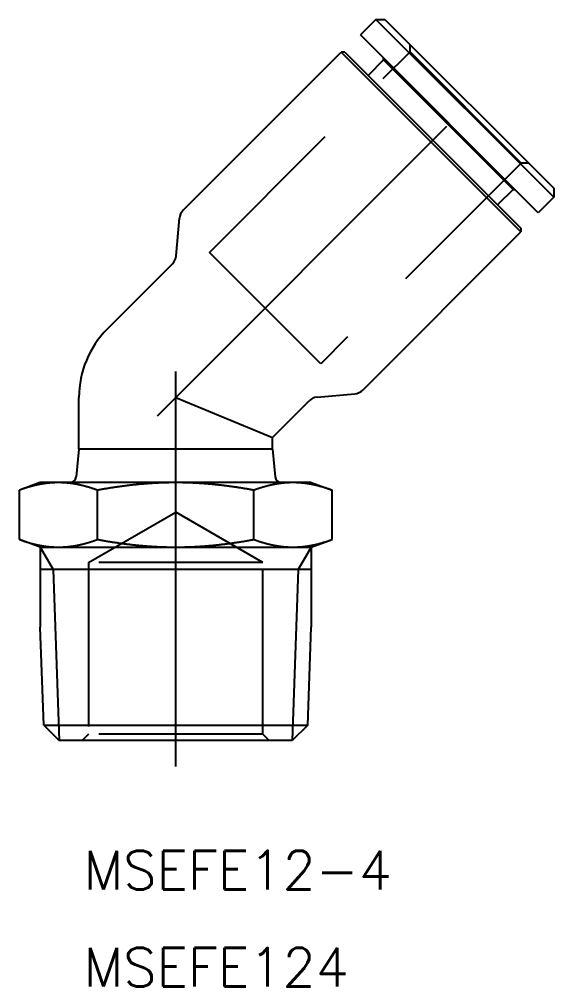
# Model space of a CAD drawing. Extents: x -12.1 to 78.5, y -19.1 to 57.9.
# Drawn here: x -12.1 to 29.3, y -19.1 to 55.9 of the extents above; entities that cross this region are included whole.
import ezdxf

# ---------------------------------------------------------------- set-up
doc = ezdxf.new("R2010")
doc.units = 0
doc.linetypes.add('CENTER', pattern=[50.8, 31.75, -6.35, 6.35, -6.35])
doc.linetypes.add('DASHED', pattern=[19.05, 12.7, -6.35])
doc.layers.get('0').update_dxf_attribs({"linetype": 'CONTINUOUS'})
doc.layers.add('CENTER', color=1, linetype='CENTER')
doc.styles.get("Standard").update_dxf_attribs({"font": 'txt.shx', "height": 3, "bigfont": 'bigfont.shx'})

msp = doc.modelspace()

# ---------------------------------------------------------------- linework, layer by layer
at = {"color": 7, "linetype": 'CONTINUOUS'}
for p, q in [((15.521, 55.91), (14.319, 54.707)), ((15.521, 55.91), (29.31, 42.121)), ((15.521, 55.91), (16.228, 55.91)), ((16.228, 55.91), (29.31, 42.828)), ((28.107, 40.919), (14.319, 54.707)), ((0.576, 41.106), (12.834, 53.364)), ((26.764, 39.434), (12.834, 53.364)), ((13.117, 53.364), (12.834, 53.364)), ((13.117, 53.364), (26.764, 39.717)), ((16.122, 52.763), (14.92, 51.561)), ((16.122, 52.763), (16.122, 52.904)), ((16.122, 52.763), (26.163, 42.722)), ((29.31, 42.828), (29.31, 42.121)), ((26.163, 42.722), (24.961, 41.52)), ((26.163, 42.722), (26.304, 42.722)), ((29.31, 42.121), (28.107, 40.919)), ((0.032, 37.569), (0.287, 40.486)), ((14.506, 27.176), (26.764, 39.434)), ((26.764, 39.717), (26.764, 39.434)), ((-5.303, 31.903), (-0.257, 36.949)), ((-7.5, 22.6), (-7.5, 26.6)), ((0, 26.6), (7.5, 23.493)), ((7.5, 23.493), (10.349, 26.343)), ((10.969, 26.632), (13.886, 26.887)), ((7.5, 22.6), (7.5, 23.493)), ((-7.5, 22.6), (-7.707, 20.452)), ((7.5, 22.6), (-7.5, 22.6)), ((7.5, 22.6), (7.707, 20.452)), ((-10.5, 20), (-12.124, 19.409)), ((-9.093, 20), (-10.5, 20)), ((0, 20), (-9.093, 20)), ((9.093, 20), (0, 20)), ((10.5, 20), (9.093, 20)), ((10.5, 20), (12.124, 19.409)), ((-12.124, 15.591), (-12.124, 19.409)), ((-6.062, 15.591), (-6.062, 19.409)), ((6.062, 15.591), (6.062, 19.409)), ((12.124, 15.591), (12.124, 19.409)), ((-10.5, 15), (-12.124, 15.591)), ((-10.5, 15), (-10.5, 8.804)), ((-10.5, 15), (-9.093, 15)), ((-9.093, 15), (0, 15)), ((0, 15), (9.093, 15)), ((9.093, 15), (10.5, 15)), ((10.5, 15), (12.124, 15.591)), ((10.5, 15), (10.5, 8.804)), ((10.5, 13.257), (-10.5, 13.257)), ((-10.235, 1.204), (-10.5, 8.804)), ((10.235, 1.204), (10.5, 8.804)), ((-10.235, 1.204), (10.235, 1.204)), ((-10.235, 1.204), (-9.031, 0)), ((10.235, 1.204), (9.031, 0)), ((9.031, 0), (-9.031, 0))]:
    msp.add_line(p, q, dxfattribs=at)
at = {"color": 3, "linetype": 'DASHED'}
for p, q in [((2.616, 37.843), (18.173, 53.399)), ((18.173, 53.399), (18.173, 53.965)), ((26.799, 44.773), (18.173, 53.399)), ((26.799, 44.773), (11.243, 29.216)), ((27.365, 44.773), (26.799, 44.773)), ((11.243, 29.216), (2.616, 37.843)), ((-6.75, 13.8), (0, 17.697)), ((6.75, 13.8), (0, 17.697)), ((-6.75, 13.8), (-6.75, 0.5)), ((6.75, 13.8), (-6.75, 13.8)), ((6.75, 0.5), (6.75, 13.8)), ((-6.75, 0.5), (-7.25, 0)), ((6.75, 0.5), (-6.75, 0.5)), ((7.25, 0), (6.75, 0.5))]:
    msp.add_line(p, q, dxfattribs=at)
at = {"color": 3, "linetype": 'CONTINUOUS'}
for p, q in [((-10.5, 15), (-9.493, 13.257)), ((10.5, 15), (9.493, 13.257)), ((-9.493, 13.257), (-9.031, 0)), ((9.493, 13.257), (9.031, 0))]:
    msp.add_line(p, q, dxfattribs=at)
at = {"color": 7}
for points in [[(-9.093, 20, 0), (-9.124, 20, 0), (-9.155, 20, 0), (-9.187, 19.999, 0), (-9.218, 19.999, 0), (-9.249, 19.998, 0), (-9.28, 19.998, 0), (-9.311, 19.997, 0), (-9.341, 19.996, 0), (-9.372, 19.995, 0), (-9.403, 19.993, 0), (-9.434, 19.992, 0), (-9.465, 19.99, 0), (-9.496, 19.989, 0), (-9.527, 19.987, 0), (-9.557, 19.985, 0), (-9.588, 19.983, 0), (-9.619, 19.981, 0), (-9.65, 19.979, 0), (-9.681, 19.976, 0), (-9.712, 19.974, 0), (-9.742, 19.971, 0), (-9.773, 19.968, 0), (-9.804, 19.965, 0), (-9.835, 19.962, 0), (-9.865, 19.959, 0), (-9.896, 19.956, 0), (-9.927, 19.952, 0), (-9.958, 19.948, 0), (-9.989, 19.945, 0), (-10.02, 19.941, 0), (-10.05, 19.937, 0), (-10.081, 19.933, 0), (-10.112, 19.929, 0), (-10.143, 19.924, 0), (-10.174, 19.92, 0), (-10.205, 19.915, 0), (-10.236, 19.91, 0), (-10.267, 19.906, 0), (-10.298, 19.901, 0), (-10.329, 19.895, 0), (-10.36, 19.89, 0), (-10.391, 19.885, 0), (-10.422, 19.879, 0), (-10.454, 19.874, 0), (-10.485, 19.868, 0), (-10.516, 19.862, 0), (-10.547, 19.856, 0), (-10.579, 19.85, 0), (-10.61, 19.844, 0), (-10.642, 19.837, 0), (-10.673, 19.831, 0), (-10.704, 19.824, 0), (-10.736, 19.817, 0), (-10.768, 19.81, 0), (-10.799, 19.803, 0), (-10.831, 19.796, 0), (-10.863, 19.789, 0), (-10.894, 19.781, 0), (-10.926, 19.774, 0), (-10.958, 19.766, 0), (-10.99, 19.758, 0), (-11.022, 19.75, 0), (-11.054, 19.742, 0), (-11.086, 19.734, 0), (-11.119, 19.725, 0), (-11.151, 19.717, 0), (-11.183, 19.708, 0), (-11.216, 19.7, 0), (-11.248, 19.691, 0), (-11.281, 19.681, 0), (-11.314, 19.672, 0), (-11.346, 19.663, 0), (-11.379, 19.654, 0), (-11.412, 19.644, 0), (-11.445, 19.634, 0), (-11.478, 19.624, 0), (-11.511, 19.614, 0), (-11.544, 19.604, 0), (-11.578, 19.594, 0), (-11.611, 19.583, 0), (-11.645, 19.573, 0), (-11.678, 19.562, 0), (-11.712, 19.551, 0), (-11.746, 19.54, 0), (-11.78, 19.529, 0), (-11.814, 19.517, 0), (-11.848, 19.506, 0), (-11.882, 19.494, 0), (-11.916, 19.483, 0), (-11.951, 19.471, 0), (-11.985, 19.459, 0), (-12.02, 19.446, 0), (-12.055, 19.434, 0), (-12.089, 19.422, 0), (-12.124, 19.409, 0)], [(-6.062, 19.409, 0), (-6.097, 19.422, 0), (-6.132, 19.434, 0), (-6.167, 19.446, 0), (-6.201, 19.459, 0), (-6.236, 19.471, 0), (-6.27, 19.483, 0), (-6.305, 19.494, 0), (-6.339, 19.506, 0), (-6.373, 19.517, 0), (-6.407, 19.529, 0), (-6.441, 19.54, 0), (-6.475, 19.551, 0), (-6.508, 19.562, 0), (-6.542, 19.573, 0), (-6.575, 19.583, 0), (-6.609, 19.594, 0), (-6.642, 19.604, 0), (-6.675, 19.614, 0), (-6.708, 19.624, 0), (-6.742, 19.634, 0), (-6.775, 19.644, 0), (-6.807, 19.654, 0), (-6.84, 19.663, 0), (-6.873, 19.672, 0), (-6.906, 19.681, 0), (-6.938, 19.691, 0), (-6.971, 19.7, 0), (-7.003, 19.708, 0), (-7.036, 19.717, 0), (-7.068, 19.725, 0), (-7.1, 19.734, 0), (-7.132, 19.742, 0), (-7.164, 19.75, 0), (-7.196, 19.758, 0), (-7.228, 19.766, 0), (-7.26, 19.774, 0), (-7.292, 19.781, 0), (-7.324, 19.789, 0), (-7.356, 19.796, 0), (-7.387, 19.803, 0), (-7.419, 19.81, 0), (-7.451, 19.817, 0), (-7.482, 19.824, 0), (-7.514, 19.831, 0), (-7.545, 19.837, 0), (-7.576, 19.844, 0), (-7.608, 19.85, 0), (-7.639, 19.856, 0), (-7.67, 19.862, 0), (-7.702, 19.868, 0), (-7.733, 19.874, 0), (-7.764, 19.879, 0), (-7.795, 19.885, 0), (-7.826, 19.89, 0), (-7.857, 19.895, 0), (-7.888, 19.901, 0), (-7.92, 19.906, 0), (-7.951, 19.91, 0), (-7.981, 19.915, 0), (-8.012, 19.92, 0), (-8.043, 19.924, 0), (-8.074, 19.929, 0), (-8.105, 19.933, 0), (-8.136, 19.937, 0), (-8.167, 19.941, 0), (-8.198, 19.945, 0), (-8.229, 19.948, 0), (-8.259, 19.952, 0), (-8.29, 19.956, 0), (-8.321, 19.959, 0), (-8.352, 19.962, 0), (-8.383, 19.965, 0), (-8.413, 19.968, 0), (-8.444, 19.971, 0), (-8.475, 19.974, 0), (-8.506, 19.976, 0), (-8.537, 19.979, 0), (-8.567, 19.981, 0), (-8.598, 19.983, 0), (-8.629, 19.985, 0), (-8.66, 19.987, 0), (-8.691, 19.989, 0), (-8.722, 19.99, 0), (-8.752, 19.992, 0), (-8.783, 19.993, 0), (-8.814, 19.995, 0), (-8.845, 19.996, 0), (-8.876, 19.997, 0), (-8.907, 19.998, 0), (-8.938, 19.998, 0), (-8.969, 19.999, 0), (-9, 19.999, 0), (-9.031, 20, 0), (-9.062, 20, 0), (-9.093, 20, 0)], [(0, 20, 0), (-0.062, 20, 0), (-0.124, 20, 0), (-0.187, 19.999, 0), (-0.249, 19.999, 0), (-0.311, 19.998, 0), (-0.373, 19.998, 0), (-0.434, 19.997, 0), (-0.496, 19.996, 0), (-0.558, 19.995, 0), (-0.62, 19.993, 0), (-0.682, 19.992, 0), (-0.743, 19.99, 0), (-0.805, 19.989, 0), (-0.867, 19.987, 0), (-0.928, 19.985, 0), (-0.99, 19.983, 0), (-1.052, 19.981, 0), (-1.113, 19.979, 0), (-1.175, 19.976, 0), (-1.236, 19.974, 0), (-1.298, 19.971, 0), (-1.36, 19.968, 0), (-1.421, 19.965, 0), (-1.483, 19.962, 0), (-1.544, 19.959, 0), (-1.606, 19.956, 0), (-1.668, 19.952, 0), (-1.729, 19.948, 0), (-1.791, 19.945, 0), (-1.853, 19.941, 0), (-1.914, 19.937, 0), (-1.976, 19.933, 0), (-2.038, 19.929, 0), (-2.1, 19.924, 0), (-2.162, 19.92, 0), (-2.224, 19.915, 0), (-2.285, 19.91, 0), (-2.348, 19.906, 0), (-2.41, 19.901, 0), (-2.472, 19.895, 0), (-2.534, 19.89, 0), (-2.596, 19.885, 0), (-2.658, 19.879, 0), (-2.721, 19.874, 0), (-2.783, 19.868, 0), (-2.846, 19.862, 0), (-2.908, 19.856, 0), (-2.971, 19.85, 0), (-3.034, 19.844, 0), (-3.096, 19.837, 0), (-3.159, 19.831, 0), (-3.222, 19.824, 0), (-3.285, 19.817, 0), (-3.349, 19.81, 0), (-3.412, 19.803, 0), (-3.475, 19.796, 0), (-3.539, 19.789, 0), (-3.602, 19.781, 0), (-3.666, 19.774, 0), (-3.73, 19.766, 0), (-3.794, 19.758, 0), (-3.858, 19.75, 0), (-3.922, 19.742, 0), (-3.986, 19.734, 0), (-4.051, 19.725, 0), (-4.116, 19.717, 0), (-4.18, 19.708, 0), (-4.245, 19.7, 0), (-4.31, 19.691, 0), (-4.375, 19.681, 0), (-4.441, 19.672, 0), (-4.506, 19.663, 0), (-4.572, 19.654, 0), (-4.638, 19.644, 0), (-4.703, 19.634, 0), (-4.77, 19.624, 0), (-4.836, 19.614, 0), (-4.902, 19.604, 0), (-4.969, 19.594, 0), (-5.036, 19.583, 0), (-5.103, 19.573, 0), (-5.17, 19.562, 0), (-5.237, 19.551, 0), (-5.305, 19.54, 0), (-5.373, 19.529, 0), (-5.441, 19.517, 0), (-5.509, 19.506, 0), (-5.577, 19.494, 0), (-5.646, 19.483, 0), (-5.715, 19.471, 0), (-5.784, 19.459, 0), (-5.853, 19.446, 0), (-5.923, 19.434, 0), (-5.992, 19.422, 0), (-6.062, 19.409, 0)], [(6.062, 19.409, 0), (5.992, 19.422, 0), (5.923, 19.434, 0), (5.853, 19.446, 0), (5.784, 19.459, 0), (5.715, 19.471, 0), (5.646, 19.483, 0), (5.577, 19.494, 0), (5.509, 19.506, 0), (5.441, 19.517, 0), (5.373, 19.529, 0), (5.305, 19.54, 0), (5.237, 19.551, 0), (5.17, 19.562, 0), (5.103, 19.573, 0), (5.036, 19.583, 0), (4.969, 19.594, 0), (4.902, 19.604, 0), (4.836, 19.614, 0), (4.77, 19.624, 0), (4.703, 19.634, 0), (4.638, 19.644, 0), (4.572, 19.654, 0), (4.506, 19.663, 0), (4.441, 19.672, 0), (4.375, 19.681, 0), (4.31, 19.691, 0), (4.245, 19.7, 0), (4.18, 19.708, 0), (4.116, 19.717, 0), (4.051, 19.725, 0), (3.986, 19.734, 0), (3.922, 19.742, 0), (3.858, 19.75, 0), (3.794, 19.758, 0), (3.73, 19.766, 0), (3.666, 19.774, 0), (3.602, 19.781, 0), (3.539, 19.789, 0), (3.475, 19.796, 0), (3.412, 19.803, 0), (3.349, 19.81, 0), (3.285, 19.817, 0), (3.222, 19.824, 0), (3.159, 19.831, 0), (3.096, 19.837, 0), (3.034, 19.844, 0), (2.971, 19.85, 0), (2.908, 19.856, 0), (2.846, 19.862, 0), (2.783, 19.868, 0), (2.721, 19.874, 0), (2.658, 19.879, 0), (2.596, 19.885, 0), (2.534, 19.89, 0), (2.472, 19.895, 0), (2.41, 19.901, 0), (2.348, 19.906, 0), (2.285, 19.91, 0), (2.224, 19.915, 0), (2.162, 19.92, 0), (2.1, 19.924, 0), (2.038, 19.929, 0), (1.976, 19.933, 0), (1.914, 19.937, 0), (1.853, 19.941, 0), (1.791, 19.945, 0), (1.729, 19.948, 0), (1.668, 19.952, 0), (1.606, 19.956, 0), (1.544, 19.959, 0), (1.483, 19.962, 0), (1.421, 19.965, 0), (1.36, 19.968, 0), (1.298, 19.971, 0), (1.236, 19.974, 0), (1.175, 19.976, 0), (1.113, 19.979, 0), (1.052, 19.981, 0), (0.99, 19.983, 0), (0.928, 19.985, 0), (0.867, 19.987, 0), (0.805, 19.989, 0), (0.743, 19.99, 0), (0.682, 19.992, 0), (0.62, 19.993, 0), (0.558, 19.995, 0), (0.496, 19.996, 0), (0.434, 19.997, 0), (0.373, 19.998, 0), (0.311, 19.998, 0), (0.249, 19.999, 0), (0.187, 19.999, 0), (0.124, 20, 0), (0.062, 20, 0), (0, 20, 0)], [(9.093, 20, 0), (9.062, 20, 0), (9.031, 20, 0), (9, 19.999, 0), (8.969, 19.999, 0), (8.938, 19.998, 0), (8.907, 19.998, 0), (8.876, 19.997, 0), (8.845, 19.996, 0), (8.814, 19.995, 0), (8.783, 19.993, 0), (8.752, 19.992, 0), (8.722, 19.99, 0), (8.691, 19.989, 0), (8.66, 19.987, 0), (8.629, 19.985, 0), (8.598, 19.983, 0), (8.567, 19.981, 0), (8.537, 19.979, 0), (8.506, 19.976, 0), (8.475, 19.974, 0), (8.444, 19.971, 0), (8.413, 19.968, 0), (8.383, 19.965, 0), (8.352, 19.962, 0), (8.321, 19.959, 0), (8.29, 19.956, 0), (8.259, 19.952, 0), (8.229, 19.948, 0), (8.198, 19.945, 0), (8.167, 19.941, 0), (8.136, 19.937, 0), (8.105, 19.933, 0), (8.074, 19.929, 0), (8.043, 19.924, 0), (8.012, 19.92, 0), (7.981, 19.915, 0), (7.951, 19.91, 0), (7.92, 19.906, 0), (7.888, 19.901, 0), (7.857, 19.895, 0), (7.826, 19.89, 0), (7.795, 19.885, 0), (7.764, 19.879, 0), (7.733, 19.874, 0), (7.702, 19.868, 0), (7.67, 19.862, 0), (7.639, 19.856, 0), (7.608, 19.85, 0), (7.576, 19.844, 0), (7.545, 19.837, 0), (7.514, 19.831, 0), (7.482, 19.824, 0), (7.451, 19.817, 0), (7.419, 19.81, 0), (7.387, 19.803, 0), (7.356, 19.796, 0), (7.324, 19.789, 0), (7.292, 19.781, 0), (7.26, 19.774, 0), (7.228, 19.766, 0), (7.196, 19.758, 0), (7.164, 19.75, 0), (7.132, 19.742, 0), (7.1, 19.734, 0), (7.068, 19.725, 0), (7.036, 19.717, 0), (7.003, 19.708, 0), (6.971, 19.7, 0), (6.938, 19.691, 0), (6.906, 19.681, 0), (6.873, 19.672, 0), (6.84, 19.663, 0), (6.807, 19.654, 0), (6.775, 19.644, 0), (6.742, 19.634, 0), (6.708, 19.624, 0), (6.675, 19.614, 0), (6.642, 19.604, 0), (6.609, 19.594, 0), (6.575, 19.583, 0), (6.542, 19.573, 0), (6.508, 19.562, 0), (6.475, 19.551, 0), (6.441, 19.54, 0), (6.407, 19.529, 0), (6.373, 19.517, 0), (6.339, 19.506, 0), (6.305, 19.494, 0), (6.27, 19.483, 0), (6.236, 19.471, 0), (6.201, 19.459, 0), (6.167, 19.446, 0), (6.132, 19.434, 0), (6.097, 19.422, 0), (6.062, 19.409, 0)], [(12.124, 19.409, 0), (12.089, 19.422, 0), (12.055, 19.434, 0), (12.02, 19.446, 0), (11.985, 19.459, 0), (11.951, 19.471, 0), (11.916, 19.483, 0), (11.882, 19.494, 0), (11.848, 19.506, 0), (11.814, 19.517, 0), (11.78, 19.529, 0), (11.746, 19.54, 0), (11.712, 19.551, 0), (11.678, 19.562, 0), (11.645, 19.573, 0), (11.611, 19.583, 0), (11.578, 19.594, 0), (11.544, 19.604, 0), (11.511, 19.614, 0), (11.478, 19.624, 0), (11.445, 19.634, 0), (11.412, 19.644, 0), (11.379, 19.654, 0), (11.346, 19.663, 0), (11.314, 19.672, 0), (11.281, 19.681, 0), (11.248, 19.691, 0), (11.216, 19.7, 0), (11.183, 19.708, 0), (11.151, 19.717, 0), (11.119, 19.725, 0), (11.086, 19.734, 0), (11.054, 19.742, 0), (11.022, 19.75, 0), (10.99, 19.758, 0), (10.958, 19.766, 0), (10.926, 19.774, 0), (10.894, 19.781, 0), (10.863, 19.789, 0), (10.831, 19.796, 0), (10.799, 19.803, 0), (10.768, 19.81, 0), (10.736, 19.817, 0), (10.704, 19.824, 0), (10.673, 19.831, 0), (10.642, 19.837, 0), (10.61, 19.844, 0), (10.579, 19.85, 0), (10.547, 19.856, 0), (10.516, 19.862, 0), (10.485, 19.868, 0), (10.454, 19.874, 0), (10.422, 19.879, 0), (10.391, 19.885, 0), (10.36, 19.89, 0), (10.329, 19.895, 0), (10.298, 19.901, 0), (10.267, 19.906, 0), (10.236, 19.91, 0), (10.205, 19.915, 0), (10.174, 19.92, 0), (10.143, 19.924, 0), (10.112, 19.929, 0), (10.081, 19.933, 0), (10.05, 19.937, 0), (10.02, 19.941, 0), (9.989, 19.945, 0), (9.958, 19.948, 0), (9.927, 19.952, 0), (9.896, 19.956, 0), (9.865, 19.959, 0), (9.835, 19.962, 0), (9.804, 19.965, 0), (9.773, 19.968, 0), (9.742, 19.971, 0), (9.712, 19.974, 0), (9.681, 19.976, 0), (9.65, 19.979, 0), (9.619, 19.981, 0), (9.588, 19.983, 0), (9.557, 19.985, 0), (9.527, 19.987, 0), (9.496, 19.989, 0), (9.465, 19.99, 0), (9.434, 19.992, 0), (9.403, 19.993, 0), (9.372, 19.995, 0), (9.341, 19.996, 0), (9.311, 19.997, 0), (9.28, 19.998, 0), (9.249, 19.998, 0), (9.218, 19.999, 0), (9.187, 19.999, 0), (9.155, 20, 0), (9.124, 20, 0), (9.093, 20, 0)], [(-12.124, 15.591, 0), (-12.089, 15.578, 0), (-12.054, 15.566, 0), (-12.019, 15.553, 0), (-11.984, 15.541, 0), (-11.949, 15.529, 0), (-11.915, 15.517, 0), (-11.88, 15.505, 0), (-11.845, 15.493, 0), (-11.811, 15.482, 0), (-11.777, 15.47, 0), (-11.743, 15.459, 0), (-11.709, 15.448, 0), (-11.675, 15.437, 0), (-11.641, 15.426, 0), (-11.607, 15.416, 0), (-11.574, 15.405, 0), (-11.54, 15.395, 0), (-11.507, 15.384, 0), (-11.473, 15.374, 0), (-11.44, 15.364, 0), (-11.407, 15.355, 0), (-11.374, 15.345, 0), (-11.341, 15.336, 0), (-11.308, 15.326, 0), (-11.275, 15.317, 0), (-11.243, 15.308, 0), (-11.21, 15.299, 0), (-11.178, 15.29, 0), (-11.145, 15.281, 0), (-11.113, 15.273, 0), (-11.081, 15.265, 0), (-11.048, 15.256, 0), (-11.016, 15.248, 0), (-10.984, 15.24, 0), (-10.952, 15.232, 0), (-10.92, 15.225, 0), (-10.888, 15.217, 0), (-10.856, 15.21, 0), (-10.824, 15.202, 0), (-10.793, 15.195, 0), (-10.761, 15.188, 0), (-10.729, 15.181, 0), (-10.698, 15.175, 0), (-10.666, 15.168, 0), (-10.635, 15.161, 0), (-10.603, 15.155, 0), (-10.572, 15.149, 0), (-10.541, 15.143, 0), (-10.509, 15.137, 0), (-10.478, 15.131, 0), (-10.447, 15.125, 0), (-10.416, 15.119, 0), (-10.385, 15.114, 0), (-10.354, 15.109, 0), (-10.323, 15.103, 0), (-10.292, 15.098, 0), (-10.261, 15.093, 0), (-10.23, 15.088, 0), (-10.199, 15.084, 0), (-10.168, 15.079, 0), (-10.137, 15.075, 0), (-10.106, 15.07, 0), (-10.075, 15.066, 0), (-10.045, 15.062, 0), (-10.014, 15.058, 0), (-9.983, 15.055, 0), (-9.953, 15.051, 0), (-9.922, 15.047, 0), (-9.891, 15.044, 0), (-9.86, 15.041, 0), (-9.83, 15.037, 0), (-9.799, 15.034, 0), (-9.768, 15.031, 0), (-9.738, 15.029, 0), (-9.707, 15.026, 0), (-9.677, 15.024, 0), (-9.646, 15.021, 0), (-9.615, 15.019, 0), (-9.585, 15.017, 0), (-9.554, 15.015, 0), (-9.523, 15.013, 0), (-9.493, 15.011, 0), (-9.462, 15.009, 0), (-9.431, 15.008, 0), (-9.401, 15.007, 0), (-9.37, 15.005, 0), (-9.339, 15.004, 0), (-9.309, 15.003, 0), (-9.278, 15.002, 0), (-9.247, 15.002, 0), (-9.217, 15.001, 0), (-9.186, 15.001, 0), (-9.155, 15, 0), (-9.124, 15, 0), (-9.093, 15, 0)], [(-9.093, 15, 0), (-9.062, 15, 0), (-9.032, 15, 0), (-9.001, 15.001, 0), (-8.97, 15.001, 0), (-8.939, 15.002, 0), (-8.909, 15.002, 0), (-8.878, 15.003, 0), (-8.847, 15.004, 0), (-8.816, 15.005, 0), (-8.786, 15.007, 0), (-8.755, 15.008, 0), (-8.724, 15.009, 0), (-8.694, 15.011, 0), (-8.663, 15.013, 0), (-8.633, 15.015, 0), (-8.602, 15.017, 0), (-8.571, 15.019, 0), (-8.541, 15.021, 0), (-8.51, 15.024, 0), (-8.479, 15.026, 0), (-8.449, 15.029, 0), (-8.418, 15.031, 0), (-8.387, 15.034, 0), (-8.357, 15.037, 0), (-8.326, 15.041, 0), (-8.295, 15.044, 0), (-8.265, 15.047, 0), (-8.234, 15.051, 0), (-8.203, 15.055, 0), (-8.173, 15.058, 0), (-8.142, 15.062, 0), (-8.111, 15.066, 0), (-8.08, 15.07, 0), (-8.049, 15.075, 0), (-8.019, 15.079, 0), (-7.988, 15.084, 0), (-7.957, 15.088, 0), (-7.926, 15.093, 0), (-7.895, 15.098, 0), (-7.864, 15.103, 0), (-7.833, 15.109, 0), (-7.802, 15.114, 0), (-7.771, 15.119, 0), (-7.74, 15.125, 0), (-7.708, 15.131, 0), (-7.677, 15.137, 0), (-7.646, 15.143, 0), (-7.615, 15.149, 0), (-7.583, 15.155, 0), (-7.552, 15.161, 0), (-7.52, 15.168, 0), (-7.489, 15.175, 0), (-7.457, 15.181, 0), (-7.426, 15.188, 0), (-7.394, 15.195, 0), (-7.362, 15.202, 0), (-7.33, 15.21, 0), (-7.299, 15.217, 0), (-7.267, 15.225, 0), (-7.235, 15.232, 0), (-7.203, 15.24, 0), (-7.17, 15.248, 0), (-7.138, 15.256, 0), (-7.106, 15.265, 0), (-7.074, 15.273, 0), (-7.041, 15.281, 0), (-7.009, 15.29, 0), (-6.976, 15.299, 0), (-6.944, 15.308, 0), (-6.911, 15.317, 0), (-6.878, 15.326, 0), (-6.845, 15.336, 0), (-6.812, 15.345, 0), (-6.779, 15.355, 0), (-6.746, 15.364, 0), (-6.713, 15.374, 0), (-6.68, 15.384, 0), (-6.646, 15.395, 0), (-6.613, 15.405, 0), (-6.579, 15.416, 0), (-6.545, 15.426, 0), (-6.512, 15.437, 0), (-6.478, 15.448, 0), (-6.444, 15.459, 0), (-6.41, 15.47, 0), (-6.375, 15.482, 0), (-6.341, 15.493, 0), (-6.307, 15.505, 0), (-6.272, 15.517, 0), (-6.237, 15.529, 0), (-6.203, 15.541, 0), (-6.168, 15.553, 0), (-6.133, 15.566, 0), (-6.097, 15.578, 0), (-6.062, 15.591, 0)], [(-6.062, 15.591, 0), (-5.992, 15.578, 0), (-5.921, 15.566, 0), (-5.851, 15.553, 0), (-5.781, 15.541, 0), (-5.712, 15.529, 0), (-5.642, 15.517, 0), (-5.573, 15.505, 0), (-5.504, 15.493, 0), (-5.436, 15.482, 0), (-5.367, 15.47, 0), (-5.299, 15.459, 0), (-5.231, 15.448, 0), (-5.163, 15.437, 0), (-5.096, 15.426, 0), (-5.028, 15.416, 0), (-4.961, 15.405, 0), (-4.894, 15.395, 0), (-4.827, 15.384, 0), (-4.761, 15.374, 0), (-4.694, 15.364, 0), (-4.628, 15.355, 0), (-4.562, 15.345, 0), (-4.496, 15.336, 0), (-4.43, 15.326, 0), (-4.365, 15.317, 0), (-4.299, 15.308, 0), (-4.234, 15.299, 0), (-4.169, 15.29, 0), (-4.104, 15.281, 0), (-4.039, 15.273, 0), (-3.974, 15.265, 0), (-3.91, 15.256, 0), (-3.846, 15.248, 0), (-3.781, 15.24, 0), (-3.717, 15.232, 0), (-3.653, 15.225, 0), (-3.589, 15.217, 0), (-3.526, 15.21, 0), (-3.462, 15.202, 0), (-3.399, 15.195, 0), (-3.335, 15.188, 0), (-3.272, 15.181, 0), (-3.209, 15.175, 0), (-3.146, 15.168, 0), (-3.083, 15.161, 0), (-3.02, 15.155, 0), (-2.958, 15.149, 0), (-2.895, 15.143, 0), (-2.832, 15.137, 0), (-2.77, 15.131, 0), (-2.708, 15.125, 0), (-2.645, 15.119, 0), (-2.583, 15.114, 0), (-2.521, 15.109, 0), (-2.459, 15.103, 0), (-2.397, 15.098, 0), (-2.335, 15.093, 0), (-2.273, 15.088, 0), (-2.211, 15.084, 0), (-2.149, 15.079, 0), (-2.088, 15.075, 0), (-2.026, 15.07, 0), (-1.964, 15.066, 0), (-1.903, 15.062, 0), (-1.841, 15.058, 0), (-1.78, 15.055, 0), (-1.718, 15.051, 0), (-1.657, 15.047, 0), (-1.596, 15.044, 0), (-1.534, 15.041, 0), (-1.473, 15.037, 0), (-1.412, 15.034, 0), (-1.35, 15.031, 0), (-1.289, 15.029, 0), (-1.228, 15.026, 0), (-1.167, 15.024, 0), (-1.105, 15.021, 0), (-1.044, 15.019, 0), (-0.983, 15.017, 0), (-0.922, 15.015, 0), (-0.86, 15.013, 0), (-0.799, 15.011, 0), (-0.738, 15.009, 0), (-0.676, 15.008, 0), (-0.615, 15.007, 0), (-0.554, 15.005, 0), (-0.492, 15.004, 0), (-0.431, 15.003, 0), (-0.369, 15.002, 0), (-0.308, 15.002, 0), (-0.246, 15.001, 0), (-0.185, 15.001, 0), (-0.123, 15, 0), (-0.062, 15, 0), (0, 15, 0)], [(0, 15, 0), (0.062, 15, 0), (0.123, 15, 0), (0.185, 15.001, 0), (0.246, 15.001, 0), (0.308, 15.002, 0), (0.369, 15.002, 0), (0.431, 15.003, 0), (0.492, 15.004, 0), (0.554, 15.005, 0), (0.615, 15.007, 0), (0.676, 15.008, 0), (0.738, 15.009, 0), (0.799, 15.011, 0), (0.86, 15.013, 0), (0.922, 15.015, 0), (0.983, 15.017, 0), (1.044, 15.019, 0), (1.105, 15.021, 0), (1.167, 15.024, 0), (1.228, 15.026, 0), (1.289, 15.029, 0), (1.35, 15.031, 0), (1.412, 15.034, 0), (1.473, 15.037, 0), (1.534, 15.041, 0), (1.596, 15.044, 0), (1.657, 15.047, 0), (1.718, 15.051, 0), (1.78, 15.055, 0), (1.841, 15.058, 0), (1.903, 15.062, 0), (1.964, 15.066, 0), (2.026, 15.07, 0), (2.088, 15.075, 0), (2.149, 15.079, 0), (2.211, 15.084, 0), (2.273, 15.088, 0), (2.335, 15.093, 0), (2.397, 15.098, 0), (2.459, 15.103, 0), (2.521, 15.109, 0), (2.583, 15.114, 0), (2.645, 15.119, 0), (2.708, 15.125, 0), (2.77, 15.131, 0), (2.832, 15.137, 0), (2.895, 15.143, 0), (2.958, 15.149, 0), (3.02, 15.155, 0), (3.083, 15.161, 0), (3.146, 15.168, 0), (3.209, 15.175, 0), (3.272, 15.181, 0), (3.335, 15.188, 0), (3.399, 15.195, 0), (3.462, 15.202, 0), (3.526, 15.21, 0), (3.589, 15.217, 0), (3.653, 15.225, 0), (3.717, 15.232, 0), (3.781, 15.24, 0), (3.846, 15.248, 0), (3.91, 15.256, 0), (3.974, 15.265, 0), (4.039, 15.273, 0), (4.104, 15.281, 0), (4.169, 15.29, 0), (4.234, 15.299, 0), (4.299, 15.308, 0), (4.365, 15.317, 0), (4.43, 15.326, 0), (4.496, 15.336, 0), (4.562, 15.345, 0), (4.628, 15.355, 0), (4.694, 15.364, 0), (4.761, 15.374, 0), (4.827, 15.384, 0), (4.894, 15.395, 0), (4.961, 15.405, 0), (5.028, 15.416, 0), (5.096, 15.426, 0), (5.163, 15.437, 0), (5.231, 15.448, 0), (5.299, 15.459, 0), (5.367, 15.47, 0), (5.436, 15.482, 0), (5.504, 15.493, 0), (5.573, 15.505, 0), (5.642, 15.517, 0), (5.712, 15.529, 0), (5.781, 15.541, 0), (5.851, 15.553, 0), (5.921, 15.566, 0), (5.992, 15.578, 0), (6.062, 15.591, 0)], [(6.062, 15.591, 0), (6.097, 15.578, 0), (6.133, 15.566, 0), (6.168, 15.553, 0), (6.203, 15.541, 0), (6.237, 15.529, 0), (6.272, 15.517, 0), (6.307, 15.505, 0), (6.341, 15.493, 0), (6.375, 15.482, 0), (6.41, 15.47, 0), (6.444, 15.459, 0), (6.478, 15.448, 0), (6.512, 15.437, 0), (6.545, 15.426, 0), (6.579, 15.416, 0), (6.613, 15.405, 0), (6.646, 15.395, 0), (6.68, 15.384, 0), (6.713, 15.374, 0), (6.746, 15.364, 0), (6.779, 15.355, 0), (6.812, 15.345, 0), (6.845, 15.336, 0), (6.878, 15.326, 0), (6.911, 15.317, 0), (6.944, 15.308, 0), (6.976, 15.299, 0), (7.009, 15.29, 0), (7.041, 15.281, 0), (7.074, 15.273, 0), (7.106, 15.265, 0), (7.138, 15.256, 0), (7.17, 15.248, 0), (7.203, 15.24, 0), (7.235, 15.232, 0), (7.267, 15.225, 0), (7.299, 15.217, 0), (7.33, 15.21, 0), (7.362, 15.202, 0), (7.394, 15.195, 0), (7.426, 15.188, 0), (7.457, 15.181, 0), (7.489, 15.175, 0), (7.52, 15.168, 0), (7.552, 15.161, 0), (7.583, 15.155, 0), (7.615, 15.149, 0), (7.646, 15.143, 0), (7.677, 15.137, 0), (7.708, 15.131, 0), (7.74, 15.125, 0), (7.771, 15.119, 0), (7.802, 15.114, 0), (7.833, 15.109, 0), (7.864, 15.103, 0), (7.895, 15.098, 0), (7.926, 15.093, 0), (7.957, 15.088, 0), (7.988, 15.084, 0), (8.019, 15.079, 0), (8.049, 15.075, 0), (8.08, 15.07, 0), (8.111, 15.066, 0), (8.142, 15.062, 0), (8.173, 15.058, 0), (8.203, 15.055, 0), (8.234, 15.051, 0), (8.265, 15.047, 0), (8.295, 15.044, 0), (8.326, 15.041, 0), (8.357, 15.037, 0), (8.387, 15.034, 0), (8.418, 15.031, 0), (8.449, 15.029, 0), (8.479, 15.026, 0), (8.51, 15.024, 0), (8.541, 15.021, 0), (8.571, 15.019, 0), (8.602, 15.017, 0), (8.633, 15.015, 0), (8.663, 15.013, 0), (8.694, 15.011, 0), (8.724, 15.009, 0), (8.755, 15.008, 0), (8.786, 15.007, 0), (8.816, 15.005, 0), (8.847, 15.004, 0), (8.878, 15.003, 0), (8.909, 15.002, 0), (8.939, 15.002, 0), (8.97, 15.001, 0), (9.001, 15.001, 0), (9.032, 15, 0), (9.062, 15, 0), (9.093, 15, 0)], [(9.093, 15, 0), (9.124, 15, 0), (9.155, 15, 0), (9.186, 15.001, 0), (9.217, 15.001, 0), (9.247, 15.002, 0), (9.278, 15.002, 0), (9.309, 15.003, 0), (9.339, 15.004, 0), (9.37, 15.005, 0), (9.401, 15.007, 0), (9.431, 15.008, 0), (9.462, 15.009, 0), (9.493, 15.011, 0), (9.523, 15.013, 0), (9.554, 15.015, 0), (9.585, 15.017, 0), (9.615, 15.019, 0), (9.646, 15.021, 0), (9.677, 15.024, 0), (9.707, 15.026, 0), (9.738, 15.029, 0), (9.768, 15.031, 0), (9.799, 15.034, 0), (9.83, 15.037, 0), (9.86, 15.041, 0), (9.891, 15.044, 0), (9.922, 15.047, 0), (9.953, 15.051, 0), (9.983, 15.055, 0), (10.014, 15.058, 0), (10.045, 15.062, 0), (10.075, 15.066, 0), (10.106, 15.07, 0), (10.137, 15.075, 0), (10.168, 15.079, 0), (10.199, 15.084, 0), (10.23, 15.088, 0), (10.261, 15.093, 0), (10.292, 15.098, 0), (10.323, 15.103, 0), (10.354, 15.109, 0), (10.385, 15.114, 0), (10.416, 15.119, 0), (10.447, 15.125, 0), (10.478, 15.131, 0), (10.509, 15.137, 0), (10.541, 15.143, 0), (10.572, 15.149, 0), (10.603, 15.155, 0), (10.635, 15.161, 0), (10.666, 15.168, 0), (10.698, 15.175, 0), (10.729, 15.181, 0), (10.761, 15.188, 0), (10.793, 15.195, 0), (10.824, 15.202, 0), (10.856, 15.21, 0), (10.888, 15.217, 0), (10.92, 15.225, 0), (10.952, 15.232, 0), (10.984, 15.24, 0), (11.016, 15.248, 0), (11.048, 15.256, 0), (11.081, 15.265, 0), (11.113, 15.273, 0), (11.145, 15.281, 0), (11.178, 15.29, 0), (11.21, 15.299, 0), (11.243, 15.308, 0), (11.275, 15.317, 0), (11.308, 15.326, 0), (11.341, 15.336, 0), (11.374, 15.345, 0), (11.407, 15.355, 0), (11.44, 15.364, 0), (11.473, 15.374, 0), (11.507, 15.384, 0), (11.54, 15.395, 0), (11.574, 15.405, 0), (11.607, 15.416, 0), (11.641, 15.426, 0), (11.675, 15.437, 0), (11.709, 15.448, 0), (11.743, 15.459, 0), (11.777, 15.47, 0), (11.811, 15.482, 0), (11.845, 15.493, 0), (11.88, 15.505, 0), (11.915, 15.517, 0), (11.949, 15.529, 0), (11.984, 15.541, 0), (12.019, 15.553, 0), (12.054, 15.566, 0), (12.089, 15.578, 0), (12.124, 15.591, 0)]]:
    msp.add_polyline3d(points, dxfattribs=at)
at = {"color": 7, "linetype": 'CONTINUOUS'}
for centre, radius, start, end in [((1.283, 40.399), 1, 135, 175.00626), ((-0.965, 37.656), 1, 315, 355.00626), ((0, 26.6), 7.5, 135, 180), ((13.799, 27.883), 1, 274.99374, 315), ((11.056, 25.635), 1, 94.99374, 135), ((-8.204, 20.5), 0.5, 270, 354.50768), ((8.204, 20.5), 0.5, 185.49232, 270)]:
    msp.add_arc(centre, radius, start, end, dxfattribs=at)
at = {"layer": 'CENTER', "color": 1, "linetype": 'CENTER'}
for p, q in [((-1.414, 25.186), (24.183, 50.783)), ((0, -2), (0, 28.6))]:
    msp.add_line(p, q, dxfattribs=at)

# ---------------------------------------------------------------- texts
at = {"color": 7, "linetype": 'CONTINUOUS'}
for s, p in [('MSEFE12-4', (-7.148, -11.534)), ('MSEFE124', (-7.148, -19.071))]:
    msp.add_text(s, height=3, dxfattribs=at).set_placement(p)

doc.saveas('drawing.dxf')
